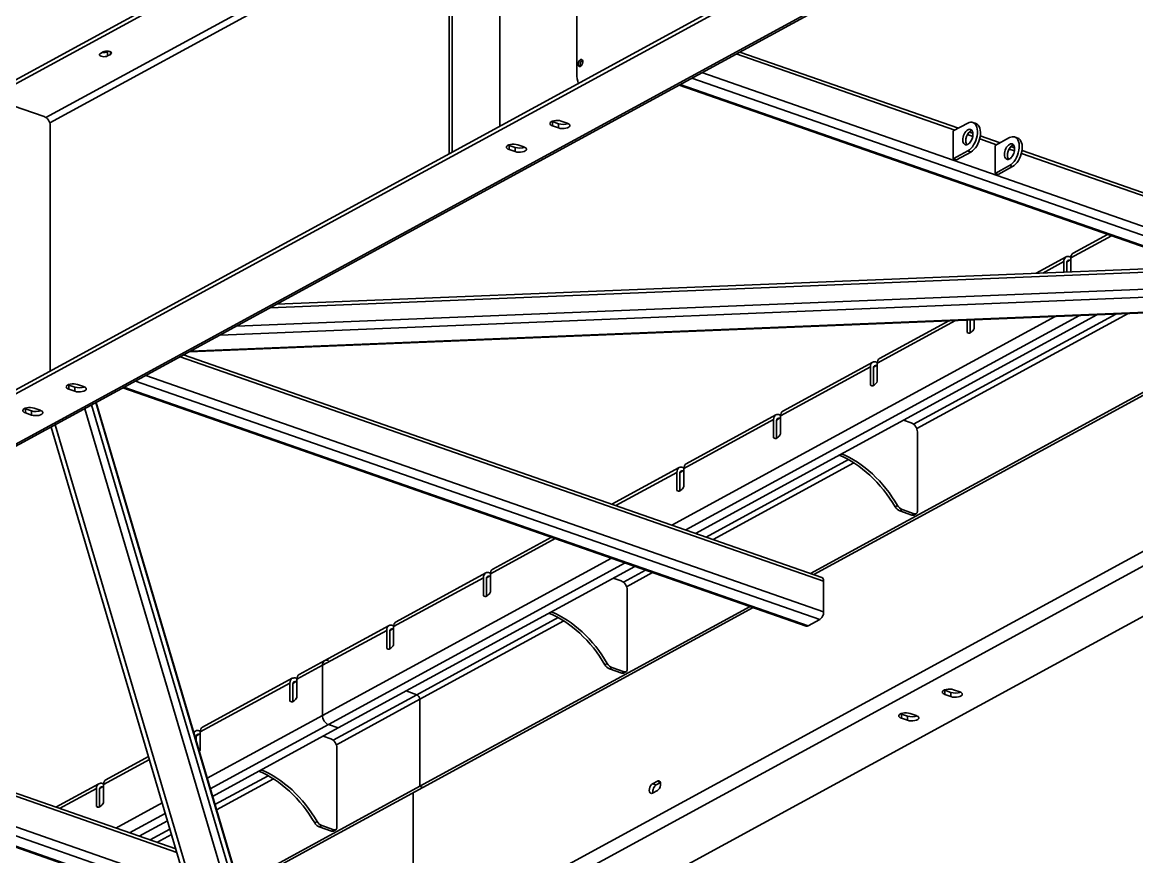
# Model space of a CAD drawing. Header units: millimetres. Extents: x 0 to 594, y 0 to 420.
# Drawn here: x 273.4 to 345.4, y 311.2 to 365.1 of the extents above; entities that cross this region are included whole.
import ezdxf

# ---------------------------------------------------------------- set-up
doc = ezdxf.new("R2010")
doc.units = ezdxf.units.MM

msp = doc.modelspace()

# ---------------------------------------------------------------- linework, layer by layer
at = {"color": 1, "lineweight": 35}
for p, q in [((331.067, 392.993), (242.262, 344.621)), ((242.262, 344.351), (330.961, 392.665)), ((242.262, 324.594), (350.742, 383.683)), ((242.262, 324.324), (351.044, 383.578)), ((245.893, 323.058), (355.214, 382.605)), ((246.18, 323.071), (355.501, 382.618)), ((301.163, 375.726), (301.163, 356.677)), ((300.975, 356.575), (300.975, 375.624)), ((304.247, 358.357), (304.247, 374.201)), ((300.975, 373.088), (274.929, 358.9)), ((300.975, 372.609), (275.171, 358.553)), ((309.213, 361.742), (309.213, 366.017)), ((298.64, 305.21), (407.962, 364.757)), ((299.109, 304.507), (408.431, 364.054)), ((278.374, 362.963), (278.39, 363.006)), ((278.388, 362.924), (278.374, 362.963)), ((278.429, 362.888), (278.388, 362.924)), ((278.39, 363.006), (278.439, 363.045)), ((278.493, 362.859), (278.429, 362.888)), ((278.439, 363.045), (278.627, 363.147)), ((278.574, 362.84), (278.493, 362.859)), ((278.562, 363.112), (278.655, 363.103)), ((278.665, 362.833), (278.574, 362.84)), ((278.627, 363.147), (278.695, 363.174)), ((278.655, 363.103), (278.75, 363.107)), ((278.756, 362.838), (278.665, 362.833)), ((278.695, 363.174), (278.778, 363.191)), ((278.75, 363.107), (278.837, 363.124)), ((278.84, 362.854), (278.756, 362.838)), ((278.778, 363.191), (278.87, 363.196)), ((278.837, 363.124), (278.908, 363.152)), ((278.908, 362.882), (278.84, 362.854)), ((278.87, 363.196), (278.96, 363.189)), ((278.908, 363.152), (278.972, 363.187)), ((278.908, 363.152), (278.908, 362.882)), ((279.095, 362.984), (278.908, 362.882)), ((278.96, 363.189), (279.042, 363.17)), ((279.042, 363.17), (279.106, 363.141)), ((279.095, 363.147), (279.095, 362.984)), ((279.144, 363.022), (279.095, 362.984)), ((279.106, 363.141), (279.147, 363.105)), ((279.161, 363.065), (279.144, 363.022)), ((279.147, 363.105), (279.161, 363.065)), ((302.74, 303.241), (412.062, 362.788)), ((333.626, 358.089), (319.505, 363.011)), ((333.851, 358.211), (319.729, 363.134)), ((309.306, 362.41), (309.301, 362.352)), ((309.301, 362.352), (309.306, 362.302)), ((309.321, 362.47), (309.306, 362.41)), ((309.306, 362.302), (309.319, 362.259)), ((309.319, 362.259), (309.341, 362.228)), ((309.345, 362.528), (309.321, 362.47)), ((309.341, 362.228), (309.37, 362.21)), ((309.376, 362.578), (309.345, 362.528)), ((309.37, 362.21), (309.396, 362.206)), ((309.412, 362.618), (309.376, 362.578)), ((309.396, 362.206), (309.424, 362.21)), ((309.451, 362.645), (309.412, 362.618)), ((309.418, 362.311), (309.43, 362.402)), ((309.423, 362.259), (309.418, 362.311)), ((309.438, 362.216), (309.423, 362.259)), ((309.424, 362.21), (309.481, 362.244)), ((309.43, 362.402), (309.464, 362.491)), ((309.49, 362.658), (309.451, 362.645)), ((309.464, 362.491), (309.515, 362.564)), ((309.481, 362.244), (309.533, 362.307)), ((309.525, 362.654), (309.49, 362.658)), ((309.515, 362.564), (309.574, 362.608)), ((309.548, 362.641), (309.525, 362.654)), ((309.533, 362.307), (309.572, 362.389)), ((309.567, 362.62), (309.548, 362.641)), ((309.591, 362.558), (309.567, 362.62)), ((309.572, 362.389), (309.592, 362.477)), ((309.592, 362.477), (309.591, 362.558)), ((309.213, 361.742), (309.219, 361.571)), ((309.219, 361.571), (309.237, 361.408)), ((309.237, 361.408), (309.266, 361.255)), ((360.821, 346.045), (316.635, 361.448)), ((361.071, 346.541), (317.288, 361.804)), ((309.266, 361.255), (309.306, 361.113)), ((359.94, 345.619), (315.815, 361.001)), ((360.071, 345.637), (315.886, 361.04)), ((272.114, 359.903), (274.808, 358.964)), ((274.884, 358.929), (274.808, 358.964)), ((274.958, 358.878), (274.884, 358.929)), ((275.025, 358.813), (274.958, 358.878)), ((275.084, 358.736), (275.025, 358.813)), ((275.133, 358.651), (275.084, 358.736)), ((275.169, 358.561), (275.133, 358.651)), ((275.191, 358.469), (275.169, 358.561)), ((275.199, 358.378), (275.191, 358.469)), ((307.475, 358.521), (307.479, 358.549)), ((307.486, 358.478), (307.475, 358.521)), ((307.479, 358.549), (307.493, 358.575)), ((307.519, 358.436), (307.486, 358.478)), ((307.493, 358.575), (307.544, 358.625)), ((307.573, 358.399), (307.519, 358.436)), ((307.544, 358.625), (307.625, 358.667)), ((307.599, 358.656), (307.644, 358.638)), ((307.625, 358.667), (307.73, 358.698)), ((307.644, 358.638), (308.034, 358.502)), ((307.644, 358.368), (307.644, 358.638)), ((307.73, 358.698), (307.85, 358.714)), ((307.85, 358.714), (307.976, 358.716)), ((307.976, 358.716), (308.098, 358.702)), ((308.034, 358.502), (308.181, 358.468)), ((308.034, 358.232), (308.034, 358.502)), ((308.098, 358.702), (308.206, 358.674)), ((308.181, 358.468), (308.346, 358.459)), ((308.206, 358.674), (308.596, 358.538)), ((308.346, 358.459), (308.507, 358.478)), ((308.507, 358.478), (308.579, 358.496)), ((308.579, 358.496), (308.642, 358.52)), ((308.596, 358.538), (308.668, 358.507)), ((308.668, 358.507), (308.721, 358.47)), ((308.721, 358.47), (308.754, 358.429)), ((308.754, 358.429), (308.765, 358.385)), ((333.526, 358.034), (334.463, 358.544)), ((334.463, 358.544), (334.549, 358.583)), ((334.549, 358.583), (334.634, 358.603)), ((334.634, 358.603), (334.715, 358.605)), ((334.715, 358.605), (334.792, 358.588)), ((334.792, 358.588), (334.873, 358.546)), ((334.792, 358.588), (334.987, 358.52)), ((334.873, 358.546), (334.944, 358.481)), ((334.884, 358.538), (334.937, 358.533)), ((334.937, 358.533), (334.987, 358.52)), ((334.944, 358.481), (335.001, 358.393)), ((334.987, 358.52), (335.068, 358.478)), ((335.068, 358.478), (335.139, 358.413)), ((275.199, 342.535), (275.199, 358.378)), ((307.644, 358.368), (307.573, 358.399)), ((308.034, 358.232), (307.644, 358.368)), ((308.143, 358.204), (308.034, 358.232)), ((308.264, 358.19), (308.143, 358.204)), ((308.39, 358.192), (308.264, 358.19)), ((308.51, 358.208), (308.39, 358.192)), ((308.615, 358.239), (308.51, 358.208)), ((308.696, 358.281), (308.615, 358.239)), ((308.748, 358.331), (308.696, 358.281)), ((308.761, 358.358), (308.748, 358.331)), ((308.765, 358.385), (308.761, 358.358)), ((333.526, 356.234), (333.526, 358.034)), ((334.184, 357.741), (334.156, 357.643)), ((334.223, 357.836), (334.184, 357.741)), ((334.271, 357.924), (334.223, 357.836)), ((334.327, 358), (334.271, 357.924)), ((334.388, 358.063), (334.327, 358)), ((334.379, 357.673), (334.444, 357.817)), ((334.452, 358.11), (334.388, 358.063)), ((334.778, 357.687), (334.438, 357.806)), ((334.444, 357.817), (334.527, 357.938)), ((334.516, 358.139), (334.452, 358.11)), ((334.578, 358.149), (334.516, 358.139)), ((334.527, 357.938), (334.574, 357.987)), ((334.788, 357.884), (334.553, 357.966)), ((334.574, 357.987), (334.623, 358.027)), ((334.636, 358.14), (334.578, 358.149)), ((334.623, 358.027), (334.673, 358.056)), ((334.678, 358.118), (334.636, 358.14)), ((334.673, 358.056), (334.722, 358.074)), ((334.715, 358.083), (334.678, 358.118)), ((334.746, 358.037), (334.715, 358.083)), ((334.769, 357.981), (334.746, 358.037)), ((334.784, 357.916), (334.769, 357.981)), ((334.778, 357.686), (334.789, 357.767)), ((334.79, 357.844), (334.784, 357.916)), ((334.789, 357.767), (334.79, 357.844)), ((335.001, 358.393), (335.045, 358.286)), ((335.064, 357.725), (335.028, 357.569)), ((335.045, 358.286), (335.074, 358.162)), ((335.083, 357.878), (335.064, 357.725)), ((335.074, 358.162), (335.087, 358.025)), ((335.087, 358.025), (335.083, 357.878)), ((335.139, 358.413), (335.197, 358.325)), ((335.197, 358.325), (335.241, 358.218)), ((335.241, 358.218), (335.269, 358.094)), ((335.278, 357.81), (335.259, 357.657)), ((336.545, 357.272), (335.268, 357.717)), ((335.269, 358.094), (335.282, 357.957)), ((335.282, 357.957), (335.278, 357.81)), ((304.664, 356.99), (304.668, 357.017)), ((304.675, 356.946), (304.664, 356.99)), ((304.668, 357.017), (304.681, 357.044)), ((304.681, 357.044), (304.733, 357.094)), ((304.733, 357.094), (304.814, 357.136)), ((304.787, 357.125), (304.833, 357.107)), ((304.814, 357.136), (304.919, 357.167)), ((304.833, 357.107), (305.223, 356.971)), ((304.833, 356.837), (304.833, 357.107)), ((304.919, 357.167), (305.039, 357.183)), ((305.039, 357.183), (305.165, 357.185)), ((305.165, 357.185), (305.287, 357.171)), ((305.287, 357.171), (305.395, 357.143)), ((305.395, 357.143), (305.785, 357.007)), ((305.768, 356.965), (305.831, 356.989)), ((305.785, 357.007), (305.856, 356.976)), ((305.856, 356.976), (305.91, 356.939)), ((334.139, 357.544), (334.135, 357.449)), ((334.135, 357.449), (334.143, 357.362)), ((334.156, 357.643), (334.139, 357.544)), ((334.143, 357.362), (334.164, 357.286)), ((334.164, 357.286), (334.196, 357.223)), ((334.196, 357.223), (334.239, 357.177)), ((334.239, 357.177), (334.29, 357.148)), ((334.29, 357.148), (334.33, 357.14)), ((334.33, 357.373), (334.34, 357.521)), ((334.337, 357.306), (334.33, 357.373)), ((334.33, 357.14), (334.373, 357.141)), ((334.35, 357.244), (334.337, 357.306)), ((334.34, 357.521), (334.379, 357.673)), ((334.371, 357.191), (334.35, 357.244)), ((334.398, 357.146), (334.371, 357.191)), ((334.373, 357.141), (334.417, 357.151)), ((334.417, 357.151), (334.463, 357.172)), ((334.463, 357.172), (334.516, 357.206)), ((334.516, 357.206), (334.567, 357.253)), ((334.567, 357.253), (334.616, 357.309)), ((334.616, 357.309), (334.66, 357.375)), ((334.66, 357.375), (334.733, 357.524)), ((334.754, 357.006), (334.661, 356.899)), ((334.733, 357.524), (334.778, 357.686)), ((334.839, 357.131), (334.754, 357.006)), ((334.914, 357.268), (334.839, 357.131)), ((334.978, 357.416), (334.914, 357.268)), ((335.034, 357.063), (334.949, 356.938)), ((335.028, 357.569), (334.978, 357.416)), ((335.11, 357.2), (335.034, 357.063)), ((335.173, 357.348), (335.11, 357.2)), ((335.223, 357.501), (335.173, 357.348)), ((335.259, 357.657), (335.223, 357.501)), ((336.32, 357.149), (335.231, 357.529)), ((336.22, 357.095), (337.157, 357.605)), ((336.22, 355.294), (336.22, 357.095)), ((336.965, 356.984), (336.917, 356.897)), ((337.021, 357.061), (336.965, 356.984)), ((337.082, 357.124), (337.021, 357.061)), ((337.146, 357.171), (337.082, 357.124)), ((337.138, 356.878), (337.221, 356.999)), ((337.21, 357.2), (337.146, 357.171)), ((337.157, 357.605), (337.243, 357.643)), ((337.272, 357.21), (337.21, 357.2)), ((337.221, 356.999), (337.268, 357.048)), ((337.243, 357.643), (337.328, 357.664)), ((337.482, 356.945), (337.247, 357.027)), ((337.268, 357.048), (337.317, 357.088)), ((337.33, 357.201), (337.272, 357.21)), ((337.317, 357.088), (337.367, 357.117)), ((337.328, 357.664), (337.409, 357.666)), ((337.372, 357.179), (337.33, 357.201)), ((337.367, 357.117), (337.416, 357.135)), ((337.409, 357.144), (337.372, 357.179)), ((337.409, 357.666), (337.486, 357.649)), ((337.44, 357.098), (337.409, 357.144)), ((337.463, 357.042), (337.44, 357.098)), ((337.478, 356.977), (337.463, 357.042)), ((337.484, 356.905), (337.478, 356.977)), ((337.486, 357.649), (337.567, 357.607)), ((337.486, 357.649), (337.681, 357.581)), ((337.567, 357.607), (337.638, 357.541)), ((337.578, 357.599), (337.631, 357.594)), ((337.631, 357.594), (337.681, 357.581)), ((337.638, 357.541), (337.695, 357.454)), ((337.681, 357.581), (337.762, 357.539)), ((337.695, 357.454), (337.739, 357.347)), ((337.739, 357.347), (337.768, 357.223)), ((337.762, 357.539), (337.833, 357.473)), ((337.768, 357.223), (337.781, 357.086)), ((337.781, 357.086), (337.777, 356.939)), ((337.833, 357.473), (337.891, 357.386)), ((337.891, 357.386), (337.935, 357.279)), ((337.935, 357.279), (337.963, 357.155)), ((337.963, 357.155), (337.976, 357.018)), ((337.976, 357.018), (337.972, 356.871)), ((304.708, 356.905), (304.675, 356.946)), ((304.762, 356.868), (304.708, 356.905)), ((304.833, 356.837), (304.762, 356.868)), ((305.223, 356.701), (304.833, 356.837)), ((305.223, 356.971), (305.37, 356.937)), ((305.223, 356.701), (305.223, 356.971)), ((305.331, 356.673), (305.223, 356.701)), ((305.453, 356.659), (305.331, 356.673)), ((305.37, 356.937), (305.535, 356.928)), ((305.579, 356.66), (305.453, 356.659)), ((305.535, 356.928), (305.696, 356.946)), ((305.699, 356.677), (305.579, 356.66)), ((305.696, 356.946), (305.768, 356.965)), ((305.804, 356.707), (305.699, 356.677)), ((305.885, 356.749), (305.804, 356.707)), ((305.937, 356.799), (305.885, 356.749)), ((305.91, 356.939), (305.943, 356.897)), ((305.95, 356.826), (305.937, 356.799)), ((305.943, 356.897), (305.954, 356.854)), ((305.954, 356.854), (305.95, 356.826)), ((334.463, 356.744), (333.526, 356.234)), ((334.658, 356.676), (333.721, 356.166)), ((334.563, 356.81), (334.463, 356.744)), ((334.463, 356.744), (334.658, 356.676)), ((334.661, 356.899), (334.563, 356.81)), ((334.759, 356.742), (334.658, 356.676)), ((334.856, 356.831), (334.759, 356.742)), ((334.949, 356.938), (334.856, 356.831)), ((336.833, 356.605), (336.829, 356.51)), ((336.829, 356.51), (336.837, 356.423)), ((336.85, 356.704), (336.833, 356.605)), ((336.837, 356.423), (336.858, 356.347)), ((336.878, 356.802), (336.85, 356.704)), ((336.858, 356.347), (336.89, 356.284)), ((336.917, 356.897), (336.878, 356.802)), ((336.89, 356.284), (336.933, 356.238)), ((337.024, 356.434), (337.034, 356.582)), ((337.031, 356.367), (337.024, 356.434)), ((337.044, 356.305), (337.031, 356.367)), ((337.034, 356.582), (337.073, 356.734)), ((337.065, 356.251), (337.044, 356.305)), ((337.073, 356.734), (337.138, 356.878)), ((337.472, 356.748), (337.132, 356.867)), ((337.157, 356.232), (337.21, 356.267)), ((337.21, 356.267), (337.261, 356.314)), ((337.261, 356.314), (337.31, 356.37)), ((337.31, 356.37), (337.354, 356.435)), ((337.354, 356.435), (337.427, 356.585)), ((337.427, 356.585), (337.472, 356.747)), ((337.472, 356.747), (337.483, 356.828)), ((337.483, 356.828), (337.484, 356.905)), ((337.608, 356.329), (337.533, 356.192)), ((337.672, 356.477), (337.608, 356.329)), ((337.722, 356.63), (337.672, 356.477)), ((337.758, 356.786), (337.722, 356.63)), ((337.804, 356.261), (337.728, 356.124)), ((337.777, 356.939), (337.758, 356.786)), ((337.867, 356.409), (337.804, 356.261)), ((337.917, 356.562), (337.867, 356.409)), ((337.953, 356.718), (337.917, 356.562)), ((355.218, 350.562), (337.925, 356.59)), ((337.972, 356.871), (337.953, 356.718)), ((355.152, 350.785), (337.962, 356.777)), ((333.526, 356.234), (333.721, 356.166)), ((337.157, 355.805), (336.22, 355.294)), ((337.352, 355.737), (336.415, 355.226)), ((336.933, 356.238), (336.984, 356.209)), ((336.984, 356.209), (337.024, 356.201)), ((337.024, 356.201), (337.067, 356.202)), ((337.092, 356.207), (337.065, 356.251)), ((337.067, 356.202), (337.111, 356.212)), ((337.111, 356.212), (337.157, 356.232)), ((337.257, 355.871), (337.157, 355.805)), ((337.157, 355.805), (337.352, 355.737)), ((337.355, 355.96), (337.257, 355.871)), ((337.453, 355.803), (337.352, 355.737)), ((337.448, 356.067), (337.355, 355.96)), ((337.533, 356.192), (337.448, 356.067)), ((337.55, 355.892), (337.453, 355.803)), ((337.643, 355.999), (337.55, 355.892)), ((337.728, 356.124), (337.643, 355.999)), ((336.22, 355.294), (336.415, 355.226)), ((341.11, 349.839), (343.734, 351.268)), ((343.487, 351.354), (341.262, 350.142)), ((340.812, 349.897), (338.873, 348.841)), ((340.7, 349.778), (340.671, 349.692)), ((340.748, 349.848), (340.7, 349.778)), ((340.812, 349.897), (340.748, 349.848)), ((340.866, 349.919), (340.812, 349.897)), ((340.925, 349.928), (340.866, 349.919)), ((340.987, 349.924), (340.925, 349.928)), ((341.051, 349.908), (340.987, 349.924)), ((341.113, 349.887), (341.051, 349.908)), ((341.11, 349.839), (341.12, 349.937)), ((341.11, 348.932), (341.11, 349.839)), ((341.12, 349.937), (341.15, 350.023)), ((341.15, 350.023), (341.198, 350.093)), ((341.198, 350.093), (341.262, 350.142)), ((350.039, 349.07), (289.375, 346.6)), ((349.46, 349.272), (289.822, 346.843)), ((339.31, 348.859), (340.661, 349.594)), ((340.671, 349.692), (340.661, 349.594)), ((340.661, 349.594), (340.661, 348.914)), ((340.856, 349.526), (340.861, 349.575)), ((340.856, 348.922), (340.856, 349.526)), ((340.861, 349.575), (340.876, 349.618)), ((341.051, 349.683), (340.862, 349.58)), ((340.876, 349.618), (340.9, 349.653)), ((340.9, 349.653), (340.931, 349.678)), ((340.931, 349.678), (340.988, 349.693)), ((340.988, 349.693), (341.051, 349.683)), ((341.051, 349.683), (341.11, 349.662)), ((354.188, 347.624), (286.17, 344.854)), ((352.813, 348.103), (287.231, 345.432)), ((356.764, 346.726), (284.179, 343.77)), ((356.661, 346.762), (284.259, 343.813)), ((324.312, 329.449), (355.972, 346.694)), ((356.319, 346.708), (324.507, 329.381)), ((344.018, 346.207), (330.959, 339.094)), ((344.81, 346.239), (331.162, 338.805)), ((315.356, 332.571), (340.097, 346.047)), ((316.25, 332.259), (341.682, 346.112)), ((316.875, 332.041), (342.79, 346.157)), ((328.616, 343.034), (333.668, 345.785)), ((333.23, 345.768), (328.768, 343.337)), ((334.414, 345.816), (334.414, 345.021)), ((334.609, 344.996), (334.609, 345.824)), ((334.863, 345.266), (334.863, 345.834)), ((334.414, 345.021), (334.536, 344.979)), ((334.414, 345.021), (334.471, 344.987)), ((334.471, 344.987), (334.518, 344.978)), ((334.518, 344.978), (334.569, 344.983)), ((334.569, 344.983), (334.622, 345.001)), ((334.622, 345.001), (334.675, 345.033)), ((334.675, 345.033), (334.727, 345.076)), ((334.727, 345.076), (334.777, 345.131)), ((334.777, 345.131), (334.823, 345.195)), ((334.823, 345.195), (334.863, 345.266)), ((325.151, 328.956), (283.585, 343.446)), ((325.033, 329.198), (283.809, 343.568)), ((328.704, 343.287), (328.768, 343.337)), ((322.369, 339.631), (328.167, 342.789)), ((328.318, 343.092), (322.521, 339.934)), ((328.177, 342.887), (328.167, 342.789)), ((328.167, 342.789), (328.167, 341.619)), ((328.206, 342.973), (328.177, 342.887)), ((328.254, 343.042), (328.206, 342.973)), ((328.318, 343.092), (328.254, 343.042)), ((328.372, 343.113), (328.318, 343.092)), ((328.362, 342.721), (328.367, 342.77)), ((328.362, 341.593), (328.362, 342.721)), ((328.367, 342.77), (328.382, 342.813)), ((328.557, 342.878), (328.368, 342.775)), ((328.431, 343.123), (328.372, 343.113)), ((328.382, 342.813), (328.406, 342.848)), ((328.406, 342.848), (328.437, 342.872)), ((328.493, 343.119), (328.431, 343.123)), ((328.437, 342.872), (328.494, 342.888)), ((328.557, 343.103), (328.493, 343.119)), ((328.494, 342.888), (328.557, 342.878)), ((328.619, 343.081), (328.557, 343.103)), ((328.557, 342.878), (328.616, 342.857)), ((328.616, 343.034), (328.626, 343.132)), ((328.616, 341.864), (328.616, 343.034)), ((328.626, 343.132), (328.656, 343.218)), ((328.656, 343.218), (328.704, 343.287)), ((324.901, 326.48), (280.716, 341.883)), ((325.151, 326.976), (281.368, 342.239)), ((328.576, 341.792), (328.616, 341.864)), ((276.24, 341.508), (276.245, 341.535)), ((276.251, 341.464), (276.24, 341.508)), ((276.245, 341.535), (276.258, 341.562)), ((276.285, 341.423), (276.251, 341.464)), ((276.258, 341.562), (276.309, 341.612)), ((276.338, 341.386), (276.285, 341.423)), ((276.309, 341.612), (276.391, 341.654)), ((276.409, 341.355), (276.338, 341.386)), ((276.364, 341.643), (276.409, 341.625)), ((276.391, 341.654), (276.495, 341.684)), ((276.409, 341.625), (276.799, 341.488)), ((276.409, 341.355), (276.409, 341.625)), ((276.799, 341.218), (276.409, 341.355)), ((276.495, 341.684), (276.615, 341.701)), ((276.615, 341.701), (276.741, 341.702)), ((276.741, 341.702), (276.863, 341.689)), ((276.799, 341.488), (276.946, 341.454)), ((276.799, 341.218), (276.799, 341.488)), ((276.908, 341.19), (276.799, 341.218)), ((276.863, 341.689), (276.971, 341.661)), ((277.03, 341.177), (276.908, 341.19)), ((276.946, 341.454), (277.111, 341.446)), ((276.971, 341.661), (277.362, 341.525)), ((277.156, 341.178), (277.03, 341.177)), ((277.111, 341.446), (277.272, 341.464)), ((277.276, 341.195), (277.156, 341.178)), ((277.272, 341.464), (277.344, 341.483)), ((277.38, 341.225), (277.276, 341.195)), ((277.344, 341.483), (277.407, 341.507)), ((277.362, 341.525), (277.433, 341.494)), ((277.462, 341.267), (277.38, 341.225)), ((277.433, 341.494), (277.486, 341.456)), ((277.513, 341.317), (277.462, 341.267)), ((277.486, 341.456), (277.519, 341.415)), ((277.526, 341.344), (277.513, 341.317)), ((277.519, 341.415), (277.531, 341.372)), ((277.531, 341.372), (277.526, 341.344)), ((324.02, 326.054), (279.895, 341.436)), ((324.151, 326.071), (279.966, 341.475)), ((328.167, 341.619), (328.289, 341.576)), ((328.167, 341.619), (328.224, 341.585)), ((328.224, 341.585), (328.271, 341.576)), ((328.271, 341.576), (328.322, 341.581)), ((328.322, 341.581), (328.375, 341.599)), ((328.375, 341.599), (328.428, 341.63)), ((328.428, 341.63), (328.48, 341.674)), ((328.48, 341.674), (328.53, 341.728)), ((328.53, 341.728), (328.576, 341.792)), ((287.26, 309.659), (278.147, 340.484)), ((287.245, 309.756), (278.159, 340.491)), ((273.429, 339.976), (273.433, 340.004)), ((273.44, 339.933), (273.429, 339.976)), ((273.433, 340.004), (273.447, 340.031)), ((273.473, 339.892), (273.44, 339.933)), ((273.447, 340.031), (273.498, 340.081)), ((273.527, 339.854), (273.473, 339.892)), ((273.498, 340.081), (273.579, 340.123)), ((273.598, 339.823), (273.527, 339.854)), ((273.553, 340.111), (273.598, 340.093)), ((273.579, 340.123), (273.684, 340.153)), ((273.598, 340.093), (273.988, 339.957)), ((273.598, 339.823), (273.598, 340.093)), ((273.988, 339.687), (273.598, 339.823)), ((273.684, 340.153), (273.804, 340.17)), ((273.804, 340.17), (273.93, 340.171)), ((273.93, 340.171), (274.052, 340.158)), ((273.988, 339.957), (274.135, 339.923)), ((273.988, 339.687), (273.988, 339.957)), ((274.052, 340.158), (274.16, 340.13)), ((274.135, 339.923), (274.3, 339.915)), ((274.16, 340.13), (274.551, 339.993)), ((274.3, 339.915), (274.461, 339.933)), ((274.461, 339.933), (274.533, 339.951)), ((274.533, 339.951), (274.596, 339.975)), ((274.551, 339.993), (274.622, 339.962)), ((274.65, 339.736), (274.569, 339.694)), ((274.622, 339.962), (274.675, 339.925)), ((274.702, 339.786), (274.65, 339.736)), ((274.675, 339.925), (274.708, 339.884)), ((274.715, 339.813), (274.702, 339.786)), ((274.708, 339.884), (274.719, 339.84)), ((274.719, 339.84), (274.715, 339.813)), ((277.433, 340.095), (286.81, 308.375)), ((287.26, 308.579), (277.872, 340.334)), ((322.125, 339.711), (322.071, 339.689)), ((322.184, 339.72), (322.125, 339.711)), ((322.246, 339.716), (322.184, 339.72)), ((322.31, 339.7), (322.246, 339.716)), ((322.369, 339.631), (322.38, 339.729)), ((322.38, 339.729), (322.409, 339.815)), ((322.409, 339.815), (322.457, 339.885)), ((322.457, 339.885), (322.521, 339.934)), ((274.097, 339.659), (273.988, 339.687)), ((274.219, 339.646), (274.097, 339.659)), ((274.344, 339.647), (274.219, 339.646)), ((274.464, 339.664), (274.344, 339.647)), ((274.569, 339.694), (274.464, 339.664)), ((284.337, 309.237), (275.523, 339.054)), ((316.122, 336.228), (321.92, 339.386)), ((322.071, 339.689), (316.274, 336.531)), ((321.93, 339.484), (321.92, 339.386)), ((321.92, 339.386), (321.92, 338.216)), ((321.96, 339.57), (321.93, 339.484)), ((322.007, 339.64), (321.96, 339.57)), ((322.071, 339.689), (322.007, 339.64)), ((322.115, 339.318), (322.12, 339.367)), ((322.115, 338.19), (322.115, 339.318)), ((322.12, 339.367), (322.135, 339.41)), ((322.31, 339.475), (322.121, 339.372)), ((322.135, 339.41), (322.159, 339.445)), ((322.159, 339.445), (322.191, 339.47)), ((322.191, 339.47), (322.247, 339.485)), ((322.247, 339.485), (322.31, 339.475)), ((322.372, 339.679), (322.31, 339.7)), ((322.31, 339.475), (322.369, 339.454)), ((322.369, 338.461), (322.369, 339.631)), ((330.812, 339.178), (330.303, 339.356)), ((330.888, 339.143), (330.812, 339.178)), ((330.962, 339.092), (330.888, 339.143)), ((331.029, 339.027), (330.962, 339.092)), ((331.088, 338.95), (331.029, 339.027)), ((283.902, 309.657), (275.255, 338.909)), ((322.181, 338.227), (322.233, 338.271)), ((322.233, 338.271), (322.283, 338.325)), ((322.283, 338.325), (322.329, 338.389)), ((322.329, 338.389), (322.369, 338.461)), ((331.137, 338.865), (331.088, 338.95)), ((331.173, 338.775), (331.137, 338.865)), ((331.195, 338.683), (331.173, 338.775)), ((331.203, 338.592), (331.195, 338.683)), ((331.203, 333.462), (331.203, 338.592)), ((321.92, 338.216), (322.042, 338.173)), ((321.92, 338.216), (321.977, 338.182)), ((321.977, 338.182), (322.024, 338.173)), ((322.024, 338.173), (322.075, 338.178)), ((322.075, 338.178), (322.128, 338.196)), ((322.128, 338.196), (322.181, 338.227)), ((326.149, 337.093), (326.408, 336.979)), ((326.305, 337.178), (326.564, 337.064)), ((326.408, 336.979), (326.665, 336.851)), ((326.564, 337.064), (326.821, 336.936)), ((326.665, 336.851), (326.92, 336.708)), ((326.821, 336.936), (327.076, 336.793)), ((315.824, 336.286), (311.482, 333.921)), ((315.713, 336.168), (315.683, 336.082)), ((315.76, 336.237), (315.713, 336.168)), ((315.824, 336.286), (315.76, 336.237)), ((315.878, 336.308), (315.824, 336.286)), ((315.937, 336.317), (315.878, 336.308)), ((315.999, 336.314), (315.937, 336.317)), ((316.063, 336.297), (315.999, 336.314)), ((316.125, 336.276), (316.063, 336.297)), ((316.122, 336.228), (316.133, 336.327)), ((316.122, 335.058), (316.122, 336.228)), ((316.133, 336.327), (316.162, 336.413)), ((316.162, 336.413), (316.21, 336.482)), ((316.21, 336.482), (316.274, 336.531)), ((326.753, 336.803), (317.568, 331.8)), ((327.105, 336.595), (318.015, 331.644)), ((326.92, 336.708), (327.172, 336.551)), ((327.076, 336.793), (327.329, 336.636)), ((327.172, 336.551), (327.422, 336.381)), ((327.329, 336.636), (327.578, 336.466)), ((327.422, 336.381), (327.667, 336.197)), ((327.578, 336.466), (327.823, 336.282)), ((327.667, 336.197), (327.907, 336.001)), ((327.823, 336.282), (328.063, 336.086)), ((311.729, 333.835), (315.673, 335.983)), ((315.683, 336.082), (315.673, 335.983)), ((315.673, 335.983), (315.673, 334.813)), ((315.868, 335.915), (315.873, 335.964)), ((315.868, 334.788), (315.868, 335.915)), ((315.873, 335.964), (315.888, 336.007)), ((316.063, 336.072), (315.874, 335.969)), ((315.888, 336.007), (315.912, 336.042)), ((315.912, 336.042), (315.944, 336.067)), ((315.944, 336.067), (316, 336.082)), ((316, 336.082), (316.063, 336.072)), ((316.063, 336.072), (316.122, 336.052)), ((327.907, 336.001), (328.142, 335.793)), ((328.063, 336.086), (328.298, 335.878)), ((328.142, 335.793), (328.371, 335.573)), ((328.298, 335.878), (328.528, 335.658)), ((328.371, 335.573), (328.594, 335.342)), ((328.528, 335.658), (328.75, 335.427)), ((328.75, 335.427), (328.966, 335.186)), ((315.673, 334.813), (315.795, 334.771)), ((315.673, 334.813), (315.73, 334.779)), ((315.73, 334.779), (315.777, 334.77)), ((315.777, 334.77), (315.828, 334.775)), ((315.828, 334.775), (315.881, 334.793)), ((315.881, 334.793), (315.934, 334.825)), ((315.934, 334.825), (315.986, 334.868)), ((315.986, 334.868), (316.036, 334.923)), ((316.036, 334.923), (316.082, 334.987)), ((316.082, 334.987), (316.122, 335.058)), ((328.594, 335.342), (328.81, 335.1)), ((328.81, 335.1), (329.018, 334.849)), ((328.966, 335.186), (329.174, 334.934)), ((329.018, 334.849), (329.217, 334.589)), ((329.174, 334.934), (329.373, 334.674)), ((329.373, 334.674), (329.565, 334.405)), ((329.217, 334.589), (329.408, 334.32)), ((329.408, 334.32), (329.59, 334.043)), ((329.565, 334.405), (329.746, 334.128)), ((329.59, 334.043), (329.762, 333.759)), ((329.746, 334.128), (329.918, 333.845)), ((329.762, 333.759), (329.918, 333.845)), ((329.824, 333.671), (329.762, 333.759)), ((329.896, 333.595), (329.824, 333.671)), ((329.977, 333.535), (329.896, 333.595)), ((329.918, 333.845), (329.98, 333.756)), ((330.061, 333.495), (329.977, 333.535)), ((329.98, 333.756), (330.052, 333.68)), ((330.052, 333.68), (330.133, 333.62)), ((330.217, 333.58), (330.061, 333.495)), ((330.061, 333.495), (330.851, 333.22)), ((330.133, 333.62), (330.217, 333.58)), ((330.217, 333.58), (331.007, 333.305)), ((330.851, 333.22), (331.007, 333.305)), ((330.971, 333.225), (330.914, 333.21)), ((330.971, 333.225), (331.127, 333.31)), ((331.007, 333.255), (330.971, 333.225)), ((331.007, 333.305), (331.071, 333.295)), ((331.032, 333.298), (331.007, 333.255)), ((331.071, 333.295), (331.127, 333.31)), ((331.127, 333.31), (331.159, 333.335)), ((331.159, 333.335), (331.183, 333.37)), ((331.183, 333.37), (331.198, 333.413)), ((331.198, 333.413), (331.203, 333.462)), ((330.914, 333.21), (330.851, 333.22)), ((307.567, 331.789), (303.78, 329.726)), ((303.629, 329.423), (307.814, 331.703)), ((292.784, 320.276), (311.441, 330.438)), ((293.174, 319.69), (312.336, 330.127)), ((293.799, 319.472), (312.96, 329.909)), ((303.668, 329.607), (303.716, 329.677)), ((303.716, 329.677), (303.78, 329.726)), ((313.653, 329.667), (312.218, 328.886)), ((297.382, 326.02), (303.179, 329.178)), ((303.33, 329.481), (297.533, 326.323)), ((303.189, 329.276), (303.179, 329.178)), ((303.179, 329.178), (303.179, 328.008)), ((303.219, 329.362), (303.189, 329.276)), ((303.267, 329.432), (303.219, 329.362)), ((303.33, 329.481), (303.267, 329.432)), ((303.384, 329.503), (303.33, 329.481)), ((303.374, 329.11), (303.379, 329.159)), ((303.374, 327.982), (303.374, 329.11)), ((303.379, 329.159), (303.394, 329.202)), ((303.569, 329.267), (303.38, 329.164)), ((303.443, 329.512), (303.384, 329.503)), ((303.394, 329.202), (303.418, 329.237)), ((303.418, 329.237), (303.45, 329.262)), ((303.505, 329.508), (303.443, 329.512)), ((303.45, 329.262), (303.506, 329.277)), ((303.569, 329.492), (303.505, 329.508)), ((303.506, 329.277), (303.569, 329.267)), ((303.631, 329.471), (303.569, 329.492)), ((303.569, 329.267), (303.629, 329.246)), ((303.629, 329.423), (303.639, 329.521)), ((303.629, 328.253), (303.629, 329.423)), ((303.639, 329.521), (303.668, 329.607)), ((312.071, 328.97), (311.563, 329.148)), ((312.148, 328.935), (312.071, 328.97)), ((312.221, 328.884), (312.148, 328.935)), ((314.1, 329.512), (312.421, 328.597)), ((325.082, 329.167), (325.033, 329.198)), ((325.119, 329.114), (325.082, 329.167)), ((325.143, 329.042), (325.119, 329.114)), ((325.151, 328.956), (325.143, 329.042)), ((325.151, 326.976), (325.151, 328.956)), ((303.588, 328.181), (303.629, 328.253)), ((312.288, 328.819), (312.221, 328.884)), ((312.347, 328.742), (312.288, 328.819)), ((312.396, 328.657), (312.347, 328.742)), ((312.432, 328.567), (312.396, 328.657)), ((312.454, 328.474), (312.432, 328.567)), ((312.462, 328.384), (312.454, 328.474)), ((312.462, 323.254), (312.462, 328.384)), ((303.179, 328.008), (303.302, 327.965)), ((303.179, 328.008), (303.236, 327.974)), ((303.236, 327.974), (303.283, 327.965)), ((303.283, 327.965), (303.334, 327.97)), ((303.334, 327.97), (303.387, 327.988)), ((303.387, 327.988), (303.44, 328.019)), ((303.44, 328.019), (303.492, 328.063)), ((303.492, 328.063), (303.542, 328.117)), ((303.542, 328.117), (303.588, 328.181)), ((299.07, 315.699), (320.398, 327.316)), ((320.593, 327.248), (299.265, 315.631)), ((307.408, 326.885), (307.667, 326.771)), ((307.564, 326.97), (307.823, 326.856)), ((307.667, 326.771), (307.924, 326.643)), ((307.823, 326.856), (308.08, 326.728)), ((325.078, 326.681), (325.109, 326.753)), ((325.109, 326.753), (325.132, 326.828)), ((325.132, 326.828), (325.146, 326.903)), ((325.146, 326.903), (325.151, 326.976)), ((297.083, 326.078), (292.935, 323.819)), ((297.02, 326.029), (296.972, 325.96)), ((297.083, 326.078), (297.02, 326.029)), ((297.137, 326.1), (297.083, 326.078)), ((297.196, 326.109), (297.137, 326.1)), ((297.258, 326.106), (297.196, 326.109)), ((297.322, 326.089), (297.258, 326.106)), ((297.384, 326.068), (297.322, 326.089)), ((297.382, 326.02), (297.392, 326.119)), ((297.392, 326.119), (297.421, 326.205)), ((297.421, 326.205), (297.469, 326.274)), ((297.469, 326.274), (297.533, 326.323)), ((308.012, 326.595), (298.875, 321.618)), ((308.364, 326.387), (299.07, 321.325)), ((307.924, 326.643), (308.179, 326.5)), ((308.08, 326.728), (308.335, 326.585)), ((308.179, 326.5), (308.432, 326.343)), ((308.335, 326.585), (308.588, 326.428)), ((308.432, 326.343), (308.681, 326.173)), ((308.588, 326.428), (308.837, 326.258)), ((308.681, 326.173), (308.926, 325.989)), ((308.837, 326.258), (309.082, 326.074)), ((309.082, 326.074), (309.322, 325.878)), ((324.02, 326.054), (324.083, 326.048)), ((324.083, 326.048), (324.151, 326.071)), ((324.151, 326.071), (324.901, 326.48)), ((324.901, 326.48), (324.95, 326.513)), ((324.95, 326.513), (324.997, 326.559)), ((324.997, 326.559), (325.04, 326.616)), ((325.04, 326.616), (325.078, 326.681)), ((292.784, 323.516), (296.932, 325.775)), ((296.942, 325.874), (296.932, 325.775)), ((296.932, 325.775), (296.932, 324.605)), ((296.972, 325.96), (296.942, 325.874)), ((297.127, 325.707), (297.132, 325.756)), ((297.127, 324.58), (297.127, 325.707)), ((297.132, 325.756), (297.147, 325.799)), ((297.322, 325.864), (297.133, 325.761)), ((297.147, 325.799), (297.171, 325.834)), ((297.171, 325.834), (297.203, 325.859)), ((297.203, 325.859), (297.259, 325.874)), ((297.259, 325.874), (297.322, 325.864)), ((297.322, 325.864), (297.382, 325.844)), ((297.382, 324.85), (297.382, 326.02)), ((308.926, 325.989), (309.166, 325.793)), ((309.166, 325.793), (309.401, 325.585)), ((309.322, 325.878), (309.557, 325.67)), ((309.401, 325.585), (309.63, 325.365)), ((309.557, 325.67), (309.787, 325.45)), ((309.63, 325.365), (309.853, 325.134)), ((309.787, 325.45), (310.009, 325.219)), ((296.932, 324.605), (297.055, 324.563)), ((296.932, 324.605), (296.989, 324.571)), ((297.14, 324.585), (297.193, 324.617)), ((297.193, 324.617), (297.245, 324.66)), ((297.245, 324.66), (297.295, 324.715)), ((297.295, 324.715), (297.341, 324.779)), ((297.341, 324.779), (297.382, 324.85)), ((309.853, 325.134), (310.069, 324.892)), ((310.009, 325.219), (310.225, 324.977)), ((310.069, 324.892), (310.277, 324.641)), ((310.225, 324.977), (310.433, 324.726)), ((310.277, 324.641), (310.476, 324.381)), ((310.433, 324.726), (310.633, 324.466)), ((283.378, 311.431), (247.665, 323.881)), ((283.312, 311.654), (247.889, 324.003)), ((296.989, 324.571), (297.036, 324.562)), ((297.036, 324.562), (297.087, 324.567)), ((297.087, 324.567), (297.14, 324.585)), ((310.476, 324.381), (310.667, 324.112)), ((310.633, 324.466), (310.824, 324.197)), ((310.667, 324.112), (310.849, 323.835)), ((310.824, 324.197), (311.005, 323.92)), ((311.005, 323.92), (311.178, 323.636)), ((291.135, 322.618), (292.784, 323.516)), ((292.935, 323.819), (291.286, 322.921)), ((292.794, 323.614), (292.784, 323.516)), ((292.794, 323.614), (292.784, 323.516)), ((292.784, 323.516), (292.784, 320.276)), ((292.784, 323.516), (292.784, 320.276)), ((292.824, 323.7), (292.794, 323.614)), ((292.824, 323.7), (292.794, 323.614)), ((292.872, 323.77), (292.824, 323.7)), ((292.872, 323.77), (292.824, 323.7)), ((292.935, 323.819), (292.872, 323.77)), ((292.935, 323.819), (292.872, 323.77)), ((292.989, 323.841), (292.935, 323.819)), ((293.048, 323.85), (292.989, 323.841)), ((293.11, 323.846), (293.048, 323.85)), ((293.174, 323.83), (293.11, 323.846)), ((310.849, 323.835), (311.021, 323.551)), ((311.021, 323.551), (311.178, 323.636)), ((311.083, 323.463), (311.021, 323.551)), ((311.155, 323.387), (311.083, 323.463)), ((311.236, 323.327), (311.155, 323.387)), ((311.178, 323.636), (311.239, 323.548)), ((311.32, 323.287), (311.236, 323.327)), ((311.239, 323.548), (311.312, 323.472)), ((311.312, 323.472), (311.392, 323.412)), ((311.476, 323.372), (311.32, 323.287)), ((311.32, 323.287), (312.11, 323.012)), ((311.392, 323.412), (311.476, 323.372)), ((311.476, 323.372), (312.267, 323.097)), ((312.418, 323.127), (312.442, 323.162)), ((312.442, 323.162), (312.457, 323.205)), ((312.457, 323.205), (312.462, 323.254)), ((289.231, 307.41), (245.448, 322.673)), ((290.836, 322.676), (285.039, 319.518)), ((290.695, 322.471), (290.685, 322.373)), ((290.725, 322.557), (290.695, 322.471)), ((290.773, 322.626), (290.725, 322.557)), ((290.836, 322.676), (290.773, 322.626)), ((290.89, 322.697), (290.836, 322.676)), ((291.075, 322.462), (290.886, 322.359)), ((290.949, 322.706), (290.89, 322.697)), ((290.9, 322.397), (290.924, 322.431)), ((290.924, 322.431), (290.956, 322.456)), ((291.011, 322.703), (290.949, 322.706)), ((290.956, 322.456), (291.012, 322.472)), ((291.075, 322.687), (291.011, 322.703)), ((291.012, 322.472), (291.075, 322.462)), ((291.137, 322.665), (291.075, 322.687)), ((291.075, 322.462), (291.135, 322.441)), ((291.135, 322.618), (291.145, 322.716)), ((291.135, 321.448), (291.135, 322.618)), ((291.145, 322.716), (291.175, 322.802)), ((291.175, 322.802), (291.222, 322.871)), ((291.222, 322.871), (291.286, 322.921)), ((312.11, 323.012), (312.267, 323.097)), ((312.174, 323.002), (312.11, 323.012)), ((312.23, 323.017), (312.174, 323.002)), ((312.23, 323.017), (312.386, 323.102)), ((312.266, 323.047), (312.23, 323.017)), ((312.292, 323.09), (312.266, 323.047)), ((312.267, 323.097), (312.33, 323.087)), ((312.33, 323.087), (312.386, 323.102)), ((312.386, 323.102), (312.418, 323.127)), ((288.1, 306.488), (243.975, 321.87)), ((288.231, 306.506), (244.046, 321.909)), ((288.981, 306.914), (244.796, 322.317)), ((284.888, 319.215), (290.685, 322.373)), ((290.685, 322.373), (290.685, 321.203)), ((290.88, 322.305), (290.885, 322.354)), ((290.88, 321.177), (290.88, 322.305)), ((290.885, 322.354), (290.9, 322.397)), ((298.875, 321.618), (298.182, 321.859)), ((298.182, 321.859), (298.875, 321.618)), ((332.819, 321.813), (332.814, 321.786)), ((332.814, 321.786), (332.825, 321.742)), ((332.832, 321.84), (332.819, 321.813)), ((332.825, 321.742), (332.859, 321.701)), ((332.883, 321.89), (332.832, 321.84)), ((332.964, 321.932), (332.883, 321.89)), ((332.983, 321.903), (332.938, 321.921)), ((333.069, 321.962), (332.964, 321.932)), ((333.373, 321.766), (332.983, 321.903)), ((332.983, 321.633), (332.983, 321.903)), ((333.189, 321.979), (333.069, 321.962)), ((333.315, 321.981), (333.189, 321.979)), ((333.437, 321.967), (333.315, 321.981)), ((333.52, 321.732), (333.373, 321.766)), ((333.373, 321.496), (333.373, 321.766)), ((333.545, 321.939), (333.437, 321.967)), ((333.685, 321.724), (333.52, 321.732)), ((333.936, 321.803), (333.545, 321.939)), ((333.846, 321.742), (333.685, 321.724)), ((333.918, 321.761), (333.846, 321.742)), ((333.981, 321.785), (333.918, 321.761)), ((334.007, 321.772), (333.936, 321.803)), ((334.06, 321.735), (334.007, 321.772)), ((334.093, 321.693), (334.06, 321.735)), ((290.685, 321.203), (290.742, 321.169)), ((290.685, 321.203), (290.808, 321.16)), ((290.742, 321.169), (290.789, 321.16)), ((290.789, 321.16), (290.84, 321.164)), ((290.84, 321.164), (290.893, 321.183)), ((290.893, 321.183), (290.946, 321.214)), ((290.946, 321.214), (290.998, 321.258)), ((290.998, 321.258), (291.048, 321.312)), ((291.048, 321.312), (291.094, 321.376)), ((291.094, 321.376), (291.135, 321.448)), ((298.875, 321.618), (293.477, 318.678)), ((299.07, 321.325), (293.681, 318.389)), ((298.949, 321.575), (298.875, 321.618)), ((298.875, 321.618), (298.949, 321.575)), ((299.013, 321.504), (298.949, 321.575)), ((298.949, 321.575), (299.013, 321.504)), ((299.055, 321.416), (299.013, 321.504)), ((299.013, 321.504), (299.055, 321.416)), ((299.07, 321.325), (299.055, 321.416)), ((299.055, 321.416), (299.07, 321.325)), ((299.07, 315.699), (299.07, 321.325)), ((299.07, 321.325), (299.07, 315.699)), ((332.859, 321.701), (332.912, 321.664)), ((332.912, 321.664), (332.983, 321.633)), ((332.983, 321.633), (333.373, 321.496)), ((333.373, 321.496), (333.482, 321.469)), ((333.482, 321.469), (333.604, 321.455)), ((333.604, 321.455), (333.73, 321.456)), ((333.73, 321.456), (333.849, 321.473)), ((333.849, 321.473), (333.954, 321.503)), ((333.954, 321.503), (334.035, 321.545)), ((334.035, 321.545), (334.087, 321.595)), ((334.087, 321.595), (334.1, 321.622)), ((334.105, 321.65), (334.093, 321.693)), ((334.1, 321.622), (334.105, 321.65)), ((285.335, 316.218), (292.784, 320.276)), ((292.784, 320.276), (292.791, 320.185)), ((292.784, 320.276), (292.791, 320.185)), ((330.007, 320.282), (330.003, 320.254)), ((330.021, 320.309), (330.007, 320.282)), ((330.072, 320.359), (330.021, 320.309)), ((330.153, 320.401), (330.072, 320.359)), ((330.172, 320.371), (330.127, 320.389)), ((330.258, 320.431), (330.153, 320.401)), ((330.562, 320.235), (330.172, 320.371)), ((330.172, 320.101), (330.172, 320.371)), ((330.378, 320.448), (330.258, 320.431)), ((330.504, 320.449), (330.378, 320.448)), ((330.626, 320.436), (330.504, 320.449)), ((330.734, 320.408), (330.626, 320.436)), ((331.125, 320.272), (330.734, 320.408)), ((331.109, 320.23), (331.109, 320.277)), ((331.196, 320.24), (331.125, 320.272)), ((285.538, 315.53), (293.174, 319.69)), ((292.791, 320.185), (292.814, 320.093)), ((292.791, 320.185), (292.814, 320.093)), ((292.814, 320.093), (292.85, 320.003)), ((292.814, 320.093), (292.85, 320.003)), ((292.85, 320.003), (292.898, 319.918)), ((292.85, 320.003), (292.898, 319.918)), ((292.898, 319.918), (292.957, 319.841)), ((292.898, 319.918), (292.957, 319.841)), ((292.957, 319.841), (293.025, 319.776)), ((292.957, 319.841), (293.025, 319.776)), ((293.025, 319.776), (293.098, 319.725)), ((293.025, 319.776), (293.098, 319.725)), ((293.098, 319.725), (293.174, 319.69)), ((293.098, 319.725), (293.174, 319.69)), ((293.174, 319.69), (293.799, 319.472)), ((293.174, 319.69), (293.799, 319.472)), ((330.003, 320.254), (330.014, 320.211)), ((330.014, 320.211), (330.047, 320.17)), ((330.047, 320.17), (330.101, 320.132)), ((330.101, 320.132), (330.172, 320.101)), ((330.172, 320.101), (330.562, 319.965)), ((330.709, 320.201), (330.562, 320.235)), ((330.562, 319.965), (330.562, 320.235)), ((330.562, 319.965), (330.671, 319.937)), ((330.671, 319.937), (330.793, 319.924)), ((330.874, 320.193), (330.709, 320.201)), ((330.793, 319.924), (330.918, 319.925)), ((331.035, 320.211), (330.874, 320.193)), ((330.918, 319.925), (331.038, 319.942)), ((331.107, 320.229), (331.035, 320.211)), ((331.038, 319.942), (331.143, 319.972)), ((331.17, 320.253), (331.107, 320.229)), ((331.143, 319.972), (331.224, 320.014)), ((331.249, 320.203), (331.196, 320.24)), ((331.224, 320.014), (331.276, 320.064)), ((331.282, 320.162), (331.249, 320.203)), ((331.276, 320.064), (331.289, 320.091)), ((331.293, 320.118), (331.282, 320.162)), ((331.289, 320.091), (331.293, 320.118)), ((284.589, 319.273), (284.453, 319.199)), ((284.521, 319.218), (284.471, 319.14)), ((284.589, 319.273), (284.521, 319.218)), ((284.643, 319.295), (284.589, 319.273)), ((284.633, 318.902), (284.638, 318.951)), ((284.633, 318.591), (284.633, 318.902)), ((284.638, 318.951), (284.653, 318.994)), ((284.828, 319.059), (284.639, 318.956)), ((284.702, 319.304), (284.643, 319.295)), ((284.653, 318.994), (284.677, 319.029)), ((284.677, 319.029), (284.709, 319.053)), ((284.764, 319.3), (284.702, 319.304)), ((284.709, 319.053), (284.765, 319.069)), ((284.828, 319.284), (284.764, 319.3)), ((284.765, 319.069), (284.828, 319.059)), ((284.89, 319.262), (284.828, 319.284)), ((284.828, 319.059), (284.888, 319.038)), ((284.888, 319.215), (284.898, 319.313)), ((284.888, 318.045), (284.888, 319.215)), ((284.898, 319.313), (284.928, 319.399)), ((284.928, 319.399), (284.975, 319.469)), ((284.975, 319.469), (285.039, 319.518)), ((285.68, 315.049), (293.799, 319.472)), ((293.33, 318.762), (292.822, 318.94)), ((293.407, 318.727), (293.33, 318.762)), ((293.48, 318.676), (293.407, 318.727)), ((293.547, 318.611), (293.48, 318.676)), ((293.607, 318.534), (293.547, 318.611)), ((293.655, 318.449), (293.607, 318.534)), ((293.691, 318.359), (293.655, 318.449)), ((293.713, 318.266), (293.691, 318.359)), ((293.721, 318.176), (293.713, 318.266)), ((293.721, 313.046), (293.721, 318.176)), ((278.641, 315.812), (281.605, 317.427)), ((281.549, 317.617), (278.792, 316.115)), ((284.825, 317.941), (284.888, 318.045)), ((288.667, 316.677), (288.926, 316.563)), ((288.823, 316.762), (289.082, 316.648)), ((278.651, 315.91), (278.681, 315.997)), ((278.681, 315.997), (278.729, 316.066)), ((278.729, 316.066), (278.792, 316.115)), ((289.272, 316.387), (285.838, 314.517)), ((289.623, 316.179), (285.939, 314.172)), ((288.926, 316.563), (289.183, 316.435)), ((289.082, 316.648), (289.339, 316.52)), ((289.183, 316.435), (289.438, 316.292)), ((289.339, 316.52), (289.594, 316.377)), ((289.438, 316.292), (289.691, 316.135)), ((289.594, 316.377), (289.847, 316.22)), ((289.691, 316.135), (289.94, 315.965)), ((289.847, 316.22), (290.096, 316.05)), ((289.94, 315.965), (290.185, 315.781)), ((290.096, 316.05), (290.341, 315.866)), ((314.414, 316.039), (314.102, 315.869)), ((314.471, 316.058), (314.414, 316.039)), ((314.414, 316.039), (314.601, 315.973)), ((314.524, 316.053), (314.471, 316.058)), ((314.551, 316.039), (314.524, 316.053)), ((314.575, 316.017), (314.551, 316.039)), ((314.609, 315.952), (314.575, 316.017)), ((314.623, 315.865), (314.609, 315.952)), ((278.342, 315.87), (275.562, 314.356)), ((275.809, 314.27), (278.191, 315.567)), ((278.201, 315.665), (278.191, 315.567)), ((278.191, 315.567), (278.191, 314.397)), ((278.231, 315.752), (278.201, 315.665)), ((278.279, 315.821), (278.231, 315.752)), ((278.342, 315.87), (278.279, 315.821)), ((278.396, 315.892), (278.342, 315.87)), ((278.386, 315.499), (278.391, 315.548)), ((278.386, 314.372), (278.386, 315.499)), ((278.391, 315.548), (278.406, 315.591)), ((278.581, 315.656), (278.392, 315.553)), ((278.455, 315.901), (278.396, 315.892)), ((278.406, 315.591), (278.43, 315.626)), ((278.43, 315.626), (278.462, 315.651)), ((278.517, 315.898), (278.455, 315.901)), ((278.462, 315.651), (278.518, 315.666)), ((278.581, 315.881), (278.517, 315.898)), ((278.518, 315.666), (278.581, 315.656)), ((278.643, 315.86), (278.581, 315.881)), ((278.581, 315.656), (278.641, 315.636)), ((278.641, 315.812), (278.651, 315.91)), ((278.641, 314.642), (278.641, 315.812)), ((288.392, 309.883), (299.07, 315.699)), ((299.265, 315.631), (288.587, 309.815)), ((290.185, 315.781), (290.425, 315.585)), ((290.341, 315.866), (290.582, 315.67)), ((290.425, 315.585), (290.66, 315.377)), ((290.582, 315.67), (290.817, 315.462)), ((290.66, 315.377), (290.89, 315.157)), ((290.817, 315.462), (291.046, 315.242)), ((291.046, 315.242), (291.268, 315.011)), ((298.64, 315.291), (298.64, 305.21)), ((298.64, 315.291), (298.64, 305.21)), ((299.07, 315.699), (299.265, 315.631)), ((299.07, 315.699), (299.265, 315.631)), ((313.9, 315.54), (313.893, 315.439)), ((313.893, 315.439), (313.906, 315.352)), ((313.929, 315.643), (313.9, 315.54)), ((313.906, 315.352), (313.941, 315.287)), ((313.976, 315.739), (313.929, 315.643)), ((313.941, 315.287), (313.964, 315.265)), ((313.964, 315.265), (313.991, 315.251)), ((314.035, 315.817), (313.976, 315.739)), ((313.991, 315.251), (314.044, 315.246)), ((314.102, 315.869), (314.035, 315.817)), ((314.044, 315.246), (314.102, 315.265)), ((314.102, 315.869), (314.336, 315.787)), ((314.102, 315.265), (314.414, 315.436)), ((314.127, 315.349), (314.129, 315.421)), ((314.137, 315.285), (314.127, 315.349)), ((314.129, 315.421), (314.143, 315.496)), ((314.143, 315.496), (314.167, 315.571)), ((314.167, 315.571), (314.2, 315.641)), ((314.2, 315.641), (314.241, 315.702)), ((314.241, 315.702), (314.287, 315.752)), ((314.287, 315.752), (314.336, 315.787)), ((314.336, 315.787), (314.613, 315.938)), ((314.414, 315.436), (314.48, 315.487)), ((314.48, 315.487), (314.54, 315.565)), ((314.54, 315.565), (314.587, 315.661)), ((314.587, 315.661), (314.615, 315.764)), ((314.615, 315.764), (314.623, 315.865)), ((278.554, 314.507), (278.6, 314.571)), ((278.6, 314.571), (278.641, 314.642)), ((279.436, 313.005), (282.43, 314.636)), ((290.89, 315.157), (291.112, 314.926)), ((291.112, 314.926), (291.328, 314.684)), ((291.268, 315.011), (291.484, 314.769)), ((291.328, 314.684), (291.536, 314.433)), ((291.484, 314.769), (291.692, 314.518)), ((291.692, 314.518), (291.892, 314.258)), ((278.191, 314.397), (278.248, 314.363)), ((278.191, 314.397), (278.314, 314.354)), ((278.248, 314.363), (278.295, 314.354)), ((278.295, 314.354), (278.346, 314.359)), ((278.346, 314.359), (278.399, 314.377)), ((278.399, 314.377), (278.452, 314.409)), ((278.452, 314.409), (278.504, 314.452)), ((278.504, 314.452), (278.554, 314.507)), ((280.33, 312.694), (282.634, 313.948)), ((291.536, 314.433), (291.736, 314.173)), ((291.736, 314.173), (291.927, 313.904)), ((291.892, 314.258), (292.083, 313.989)), ((291.927, 313.904), (292.108, 313.627)), ((292.083, 313.989), (292.265, 313.712)), ((280.955, 312.476), (282.776, 313.468)), ((292.108, 313.627), (292.281, 313.343)), ((292.265, 313.712), (292.437, 313.428)), ((292.281, 313.343), (292.437, 313.428)), ((292.342, 313.254), (292.281, 313.343)), ((292.415, 313.179), (292.342, 313.254)), ((292.495, 313.119), (292.415, 313.179)), ((292.437, 313.428), (292.498, 313.34)), ((292.579, 313.079), (292.495, 313.119)), ((292.498, 313.34), (292.571, 313.264)), ((292.571, 313.264), (292.651, 313.204)), ((292.735, 313.164), (292.579, 313.079)), ((292.579, 313.079), (293.37, 312.804)), ((292.651, 313.204), (292.735, 313.164)), ((292.735, 313.164), (293.526, 312.889)), ((282.933, 312.935), (281.648, 312.234)), ((283.035, 312.591), (282.095, 312.079)), ((293.37, 312.804), (293.526, 312.889)), ((293.433, 312.794), (293.37, 312.804)), ((293.489, 312.809), (293.433, 312.794)), ((293.489, 312.809), (293.645, 312.894)), ((293.525, 312.839), (293.489, 312.809)), ((293.551, 312.882), (293.525, 312.839)), ((293.526, 312.889), (293.589, 312.879)), ((293.589, 312.879), (293.645, 312.894)), ((293.645, 312.894), (293.677, 312.919)), ((293.677, 312.919), (293.701, 312.954)), ((293.701, 312.954), (293.716, 312.997)), ((293.716, 312.997), (293.721, 313.046))]:
    msp.add_line(p, q, dxfattribs=at)

doc.saveas('drawing.dxf')
